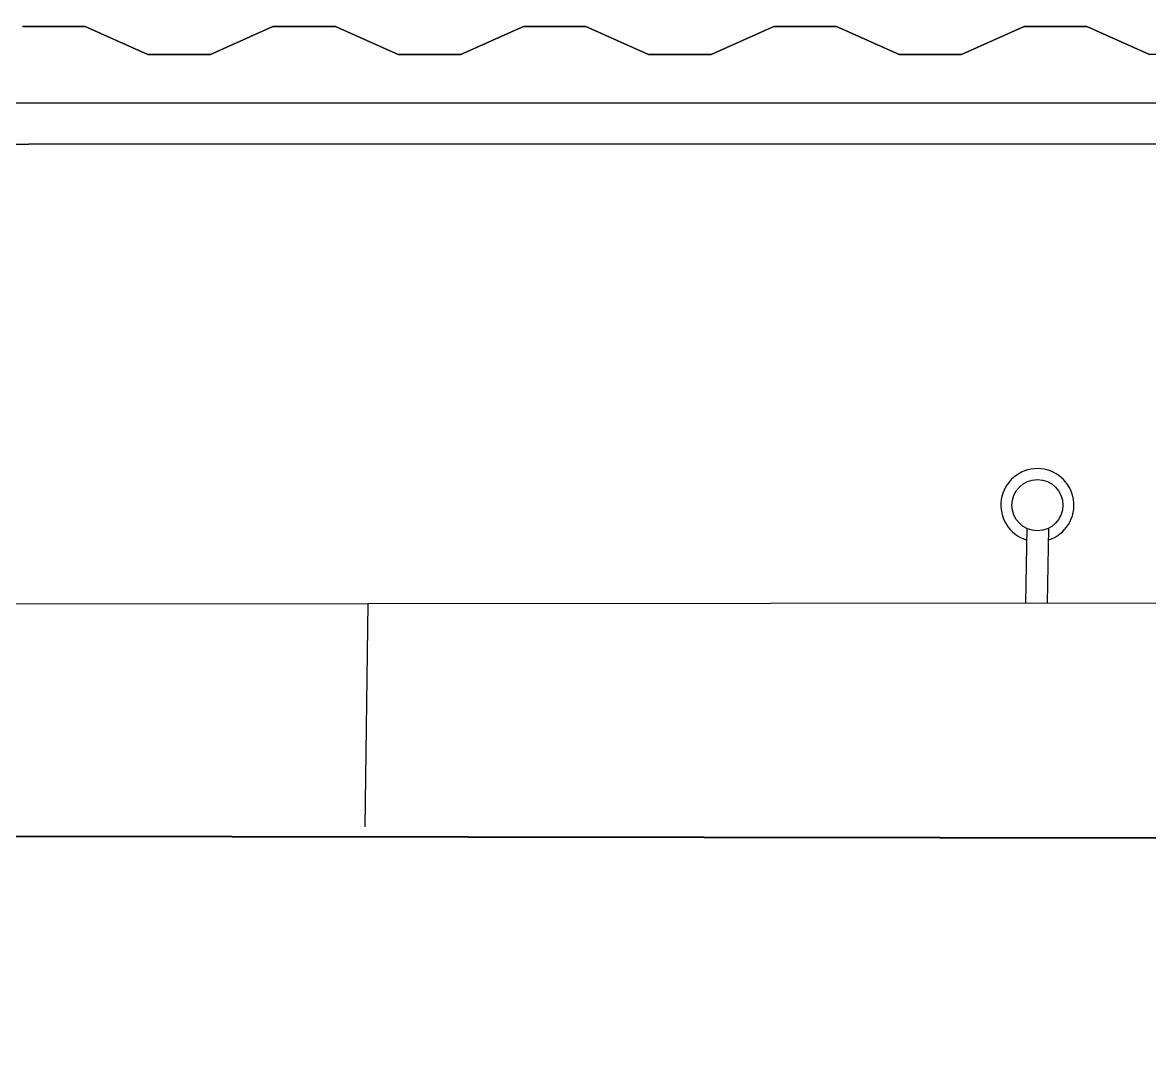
# Model space of a CAD drawing. Header units: millimetres. Extents: x -4997 to -4876, y -8737 to -8661.
# Drawn here: x -4958.055 to -4956.512, y -8708.992 to -8707.574 of the extents above; entities that cross this region are included whole.
import ezdxf

# ---------------------------------------------------------------- set-up
doc = ezdxf.new("R2010")
doc.units = ezdxf.units.MM
doc.header["$LTSCALE"] = 0.1
for name, color, linetype in [('cobertura nova', 4, 'Continuous'), ('imagem', 7, 'Continuous'), ('visto', 9, 'Continuous')]:
    doc.layers.add(name, color=color, linetype=linetype)
doc.layers.add('coberturas', color=7, linetype='Continuous', lineweight=40)
picture_1 = doc.add_image_def('image1.jpg', size_in_pixel=(1920, 1080))

# ---------------------------------------------------------------- blocks, each defined once
blk = doc.blocks.new('descida pluvial ext')
for p, q in [((-4901.9535, -8405.1507), (-4901.9553, -8405.2522)), ((-4901.9235, -8405.1504), (-4901.9253, -8405.2527))]:
    blk.add_line(p, q)
blk.add_circle((-4901.9388, -8405.119), 0.035)
blk.add_arc((-4901.9388, -8405.119), 0.05, 287.5099, 252.5885)

msp = doc.modelspace()

# ---------------------------------------------------------------- linework, layer by layer
at = {"layer": 'cobertura nova'}
for p, q in [((-4957.969, -8707.5797), (-4958.0547, -8707.5797)), ((-4958.0547, -8707.5797), (-4958.0547, -8707.5797)), ((-4958.0547, -8707.5797), (-4957.969, -8707.5797)), ((-4957.8833, -8707.6181), (-4957.969, -8707.5797)), ((-4957.969, -8707.5797), (-4957.969, -8707.5797)), ((-4957.969, -8707.5797), (-4957.8833, -8707.6181)), ((-4957.969, -8707.5797), (-4957.969, -8707.5797)), ((-4957.7118, -8707.5797), (-4957.7975, -8707.6181)), ((-4957.7975, -8707.6181), (-4957.7118, -8707.5797)), ((-4957.6261, -8707.5797), (-4957.7118, -8707.5797)), ((-4957.7118, -8707.5797), (-4957.7118, -8707.5797)), ((-4957.7118, -8707.5797), (-4957.7118, -8707.5797)), ((-4957.7118, -8707.5797), (-4957.6261, -8707.5797)), ((-4957.5404, -8707.6181), (-4957.6261, -8707.5797)), ((-4957.6261, -8707.5797), (-4957.6261, -8707.5797)), ((-4957.6261, -8707.5797), (-4957.5404, -8707.6181)), ((-4957.6261, -8707.5797), (-4957.6261, -8707.5797)), ((-4957.369, -8707.5797), (-4957.4547, -8707.6181)), ((-4957.4547, -8707.6181), (-4957.369, -8707.5797)), ((-4957.2833, -8707.5797), (-4957.369, -8707.5797)), ((-4957.369, -8707.5797), (-4957.369, -8707.5797)), ((-4957.369, -8707.5797), (-4957.2833, -8707.5797)), ((-4957.369, -8707.5797), (-4957.369, -8707.5797)), ((-4957.1975, -8707.6181), (-4957.2833, -8707.5797)), ((-4957.2833, -8707.5797), (-4957.2833, -8707.5797)), ((-4957.2833, -8707.5797), (-4957.1975, -8707.6181)), ((-4957.2833, -8707.5797), (-4957.2833, -8707.5797)), ((-4957.0261, -8707.5797), (-4957.1118, -8707.6181)), ((-4957.1118, -8707.6181), (-4957.0261, -8707.5797)), ((-4956.9404, -8707.5797), (-4957.0261, -8707.5797)), ((-4957.0261, -8707.5797), (-4957.0261, -8707.5797)), ((-4957.0261, -8707.5797), (-4956.9404, -8707.5797)), ((-4957.0261, -8707.5797), (-4957.0261, -8707.5797)), ((-4956.8547, -8707.6181), (-4956.9404, -8707.5797)), ((-4956.9404, -8707.5797), (-4956.9404, -8707.5797)), ((-4956.9404, -8707.5797), (-4956.8547, -8707.6181)), ((-4956.9404, -8707.5797), (-4956.9404, -8707.5797)), ((-4956.6833, -8707.5797), (-4956.769, -8707.6181)), ((-4956.769, -8707.6181), (-4956.6833, -8707.5797)), ((-4956.5975, -8707.5797), (-4956.6833, -8707.5797)), ((-4956.6833, -8707.5797), (-4956.6833, -8707.5797)), ((-4956.6833, -8707.5797), (-4956.5975, -8707.5797)), ((-4956.6833, -8707.5797), (-4956.6833, -8707.5797)), ((-4956.5118, -8707.6181), (-4956.5975, -8707.5797)), ((-4956.5975, -8707.5797), (-4956.5975, -8707.5797)), ((-4956.5975, -8707.5797), (-4956.5118, -8707.6181)), ((-4957.7975, -8707.6181), (-4957.8833, -8707.6181)), ((-4957.8833, -8707.6181), (-4957.8833, -8707.6181)), ((-4957.8833, -8707.6181), (-4957.7975, -8707.6181)), ((-4957.8833, -8707.6181), (-4957.8833, -8707.6181)), ((-4957.7975, -8707.6181), (-4957.7975, -8707.6181)), ((-4957.4547, -8707.6181), (-4957.5404, -8707.6181)), ((-4957.5404, -8707.6181), (-4957.5404, -8707.6181)), ((-4957.5404, -8707.6181), (-4957.4547, -8707.6181)), ((-4957.5404, -8707.6181), (-4957.5404, -8707.6181)), ((-4957.4547, -8707.6181), (-4957.4547, -8707.6181)), ((-4957.1118, -8707.6181), (-4957.1975, -8707.6181)), ((-4957.1975, -8707.6181), (-4957.1975, -8707.6181)), ((-4957.1975, -8707.6181), (-4957.1118, -8707.6181)), ((-4957.1975, -8707.6181), (-4957.1975, -8707.6181)), ((-4957.1118, -8707.6181), (-4957.1118, -8707.6181)), ((-4956.769, -8707.6181), (-4956.8547, -8707.6181)), ((-4956.8547, -8707.6181), (-4956.8547, -8707.6181)), ((-4956.8547, -8707.6181), (-4956.8547, -8707.6181)), ((-4956.8547, -8707.6181), (-4956.769, -8707.6181)), ((-4956.769, -8707.6181), (-4956.769, -8707.6181)), ((-4956.769, -8707.6181), (-4956.769, -8707.6181)), ((-4956.4261, -8707.6181), (-4956.5118, -8707.6181)), ((-4956.5118, -8707.6181), (-4956.5118, -8707.6181)), ((-4958.1262, -8707.6841), (-4958.0462, -8707.6841)), ((-4958.0462, -8707.6841), (-4954.2062, -8707.6841)), ((-4958.1262, -8707.741), (-4958.0462, -8707.741)), ((-4954.2062, -8707.7411), (-4958.0462, -8707.741))]:
    msp.add_line(p, q, dxfattribs=at)
at = {"layer": 'coberturas'}
msp.add_line((-4950.2816, -8708.701), (-4972.2491, -8708.6665), dxfattribs=at)
at = {"layer": 'visto'}
msp.add_line((-4957.582, -8708.3698), (-4957.586, -8708.6758), dxfattribs=at)
msp.add_lwpolyline([(-4966.2937, -8708.3739), (-4963.9145, -8708.3736), (-4962.8624, -8708.3734), (-4961.1481, -8708.373), (-4960.0978, -8708.3721), (-4958.5821, -8708.3707), (-4957.582, -8708.3698), (-4955.9261, -8708.3683), (-4954.874, -8708.3673), (-4953.2601, -8708.3658), (-4952.21, -8708.3649), (-4950.4792, -8708.3633), (-4950.2815, -8708.3631)], dxfattribs=at)

# ---------------------------------------------------------------- block references
msp.add_blockref('descida pluvial ext', (-54.7264, -303.1162), dxfattribs=at)
msp.add_blockref('descida pluvial ext', (-54.7264, -303.1162), dxfattribs=at)

# ---------------------------------------------------------------- pictures from other files: only their frames are drawn
at = {"layer": 'imagem'}
image = msp.add_image(picture_1, insert=(-4995.0367, -8736.0525), size_in_units=(116.4021, 65.4762), dxfattribs=at)
image.dxf.flags = 7

doc.saveas('drawing.dxf')
